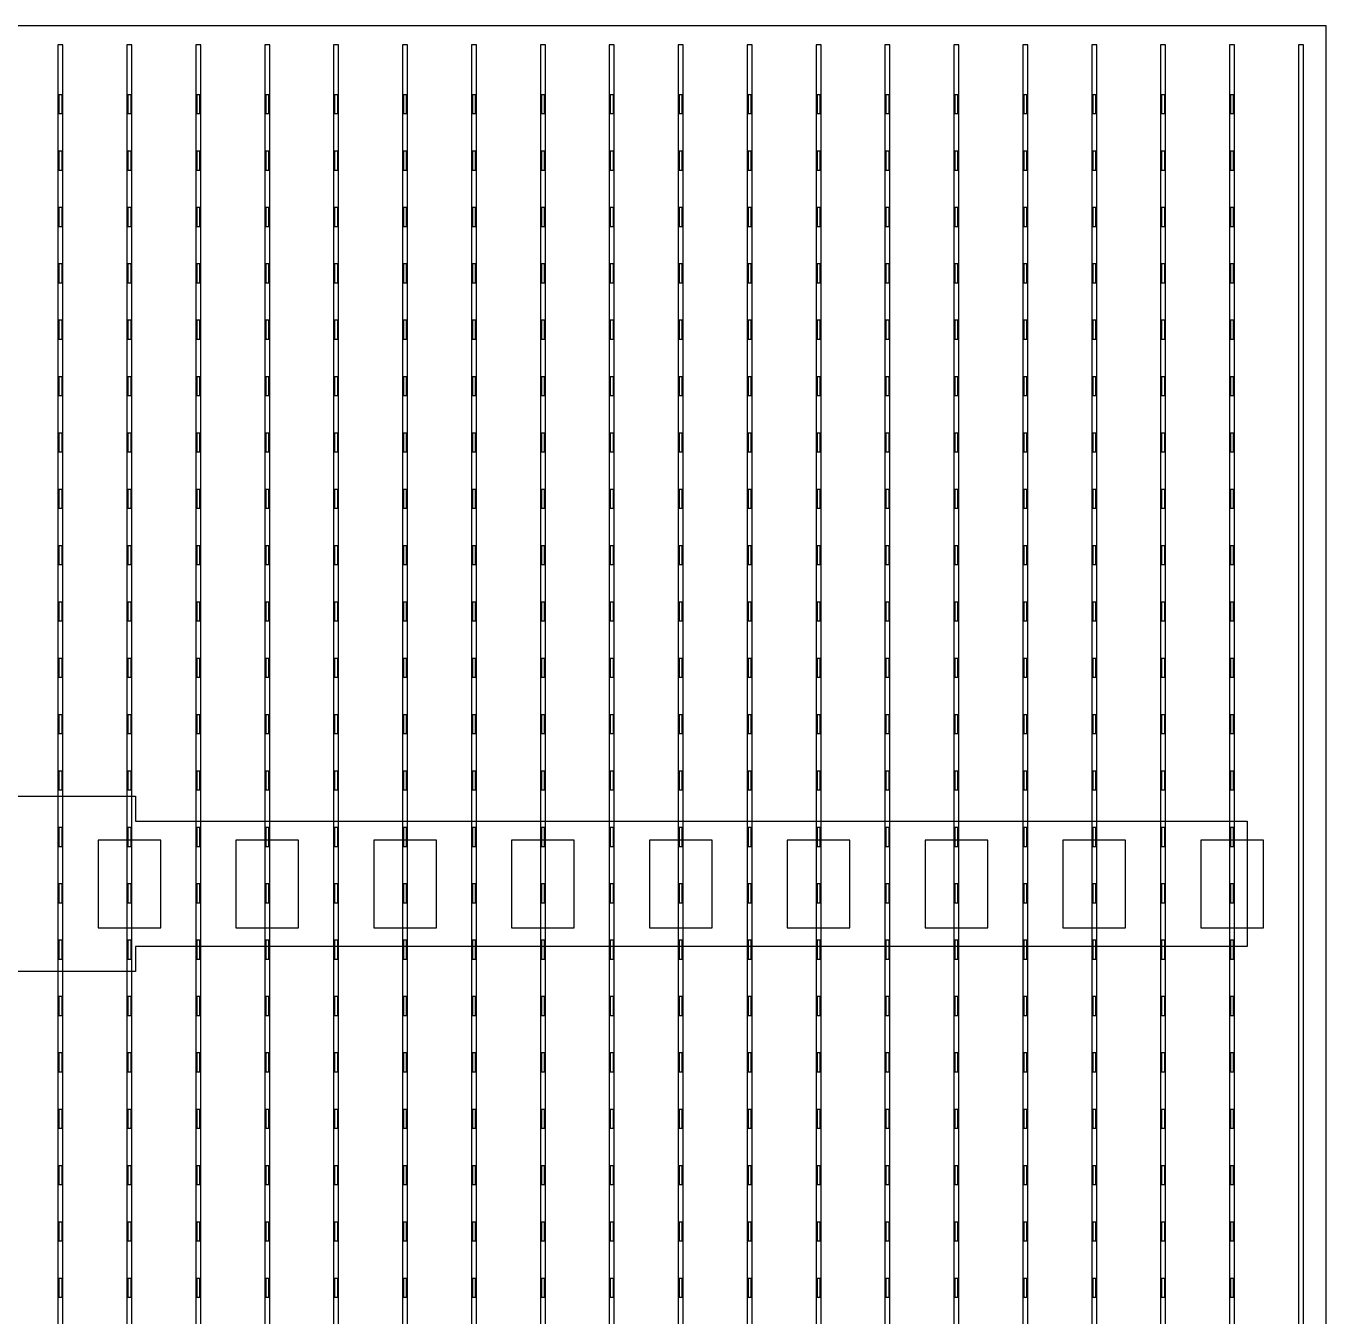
# Model space of a CAD drawing. Header units: millimetres. Extents: x -18 to 142, y -7 to 153.
# Drawn here: x 30.55 to 40.92, y 114.25 to 124.55 of the extents above; entities that cross this region are included whole.
import ezdxf

# ---------------------------------------------------------------- set-up
doc = ezdxf.new("R2010")
doc.units = ezdxf.units.MM
for name, color, linetype in [('BUSBARS', 3, 'Continuous'), ('CONTACT_PADS', 2, 'Continuous'), ('FINGERS', 1, 'Continuous'), ('INSULATION', 2, 'Continuous')]:
    doc.layers.add(name, color=color, linetype=linetype)

msp = doc.modelspace()

# ---------------------------------------------------------------- linework, layer by layer
at = {"layer": 'BUSBARS'}
msp.add_lwpolyline([(40.29, 118.2), (40.29, 117.2), (31.42, 117.2), (31.42, 117), (30.22, 117), (30.22, 117.2), (21.35, 117.2), (21.35, 118.2), (30.22, 118.2), (30.22, 118.4), (31.42, 118.4), (31.42, 118.2), (40.29, 118.2)], close=True, dxfattribs=at)
at = {"layer": 'CONTACT_PADS'}
for points in [[(30.833, 123.85), (30.833, 124), (30.808, 124), (30.808, 123.85), (30.833, 123.85)], [(31.383, 123.85), (31.383, 124), (31.358, 124), (31.358, 123.85), (31.383, 123.85)], [(31.933, 123.85), (31.933, 124), (31.908, 124), (31.908, 123.85), (31.933, 123.85)], [(32.483, 123.85), (32.483, 124), (32.458, 124), (32.458, 123.85), (32.483, 123.85)], [(33.033, 123.85), (33.033, 124), (33.008, 124), (33.008, 123.85), (33.033, 123.85)], [(33.583, 123.85), (33.583, 124), (33.558, 124), (33.558, 123.85), (33.583, 123.85)], [(34.133, 123.85), (34.133, 124), (34.108, 124), (34.108, 123.85), (34.133, 123.85)], [(34.683, 123.85), (34.683, 124), (34.658, 124), (34.658, 123.85), (34.683, 123.85)], [(35.233, 123.85), (35.233, 124), (35.208, 124), (35.208, 123.85), (35.233, 123.85)], [(35.783, 123.85), (35.783, 124), (35.758, 124), (35.758, 123.85), (35.783, 123.85)], [(36.333, 123.85), (36.333, 124), (36.308, 124), (36.308, 123.85), (36.333, 123.85)], [(36.883, 123.85), (36.883, 124), (36.858, 124), (36.858, 123.85), (36.883, 123.85)], [(37.433, 123.85), (37.433, 124), (37.408, 124), (37.408, 123.85), (37.433, 123.85)], [(37.983, 123.85), (37.983, 124), (37.958, 124), (37.958, 123.85), (37.983, 123.85)], [(38.533, 123.85), (38.533, 124), (38.508, 124), (38.508, 123.85), (38.533, 123.85)], [(39.083, 123.85), (39.083, 124), (39.058, 124), (39.058, 123.85), (39.083, 123.85)], [(39.633, 123.85), (39.633, 124), (39.608, 124), (39.608, 123.85), (39.633, 123.85)], [(40.183, 123.85), (40.183, 124), (40.158, 124), (40.158, 123.85), (40.183, 123.85)], [(30.833, 123.4), (30.833, 123.55), (30.808, 123.55), (30.808, 123.4), (30.833, 123.4)], [(31.383, 123.4), (31.383, 123.55), (31.358, 123.55), (31.358, 123.4), (31.383, 123.4)], [(31.933, 123.4), (31.933, 123.55), (31.908, 123.55), (31.908, 123.4), (31.933, 123.4)], [(32.483, 123.4), (32.483, 123.55), (32.458, 123.55), (32.458, 123.4), (32.483, 123.4)], [(33.033, 123.4), (33.033, 123.55), (33.008, 123.55), (33.008, 123.4), (33.033, 123.4)], [(33.583, 123.4), (33.583, 123.55), (33.558, 123.55), (33.558, 123.4), (33.583, 123.4)], [(34.133, 123.4), (34.133, 123.55), (34.108, 123.55), (34.108, 123.4), (34.133, 123.4)], [(34.683, 123.4), (34.683, 123.55), (34.658, 123.55), (34.658, 123.4), (34.683, 123.4)], [(35.233, 123.4), (35.233, 123.55), (35.208, 123.55), (35.208, 123.4), (35.233, 123.4)], [(35.783, 123.4), (35.783, 123.55), (35.758, 123.55), (35.758, 123.4), (35.783, 123.4)], [(36.333, 123.4), (36.333, 123.55), (36.308, 123.55), (36.308, 123.4), (36.333, 123.4)], [(36.883, 123.4), (36.883, 123.55), (36.858, 123.55), (36.858, 123.4), (36.883, 123.4)], [(37.433, 123.4), (37.433, 123.55), (37.408, 123.55), (37.408, 123.4), (37.433, 123.4)], [(37.983, 123.4), (37.983, 123.55), (37.958, 123.55), (37.958, 123.4), (37.983, 123.4)], [(38.533, 123.4), (38.533, 123.55), (38.508, 123.55), (38.508, 123.4), (38.533, 123.4)], [(39.083, 123.4), (39.083, 123.55), (39.058, 123.55), (39.058, 123.4), (39.083, 123.4)], [(39.633, 123.4), (39.633, 123.55), (39.608, 123.55), (39.608, 123.4), (39.633, 123.4)], [(40.183, 123.4), (40.183, 123.55), (40.158, 123.55), (40.158, 123.4), (40.183, 123.4)], [(30.833, 122.95), (30.833, 123.1), (30.808, 123.1), (30.808, 122.95), (30.833, 122.95)], [(31.383, 122.95), (31.383, 123.1), (31.358, 123.1), (31.358, 122.95), (31.383, 122.95)], [(31.933, 122.95), (31.933, 123.1), (31.908, 123.1), (31.908, 122.95), (31.933, 122.95)], [(32.483, 122.95), (32.483, 123.1), (32.458, 123.1), (32.458, 122.95), (32.483, 122.95)], [(33.033, 122.95), (33.033, 123.1), (33.008, 123.1), (33.008, 122.95), (33.033, 122.95)], [(33.583, 122.95), (33.583, 123.1), (33.558, 123.1), (33.558, 122.95), (33.583, 122.95)], [(34.133, 122.95), (34.133, 123.1), (34.108, 123.1), (34.108, 122.95), (34.133, 122.95)], [(34.683, 122.95), (34.683, 123.1), (34.658, 123.1), (34.658, 122.95), (34.683, 122.95)], [(35.233, 122.95), (35.233, 123.1), (35.208, 123.1), (35.208, 122.95), (35.233, 122.95)], [(35.783, 122.95), (35.783, 123.1), (35.758, 123.1), (35.758, 122.95), (35.783, 122.95)], [(36.333, 122.95), (36.333, 123.1), (36.308, 123.1), (36.308, 122.95), (36.333, 122.95)], [(36.883, 122.95), (36.883, 123.1), (36.858, 123.1), (36.858, 122.95), (36.883, 122.95)], [(37.433, 122.95), (37.433, 123.1), (37.408, 123.1), (37.408, 122.95), (37.433, 122.95)], [(37.983, 122.95), (37.983, 123.1), (37.958, 123.1), (37.958, 122.95), (37.983, 122.95)], [(38.533, 122.95), (38.533, 123.1), (38.508, 123.1), (38.508, 122.95), (38.533, 122.95)], [(39.083, 122.95), (39.083, 123.1), (39.058, 123.1), (39.058, 122.95), (39.083, 122.95)], [(39.633, 122.95), (39.633, 123.1), (39.608, 123.1), (39.608, 122.95), (39.633, 122.95)], [(40.183, 122.95), (40.183, 123.1), (40.158, 123.1), (40.158, 122.95), (40.183, 122.95)], [(30.833, 122.5), (30.833, 122.65), (30.808, 122.65), (30.808, 122.5), (30.833, 122.5)], [(31.383, 122.5), (31.383, 122.65), (31.358, 122.65), (31.358, 122.5), (31.383, 122.5)], [(31.933, 122.5), (31.933, 122.65), (31.908, 122.65), (31.908, 122.5), (31.933, 122.5)], [(32.483, 122.5), (32.483, 122.65), (32.458, 122.65), (32.458, 122.5), (32.483, 122.5)], [(33.033, 122.5), (33.033, 122.65), (33.008, 122.65), (33.008, 122.5), (33.033, 122.5)], [(33.583, 122.5), (33.583, 122.65), (33.558, 122.65), (33.558, 122.5), (33.583, 122.5)], [(34.133, 122.5), (34.133, 122.65), (34.108, 122.65), (34.108, 122.5), (34.133, 122.5)], [(34.683, 122.5), (34.683, 122.65), (34.658, 122.65), (34.658, 122.5), (34.683, 122.5)], [(35.233, 122.5), (35.233, 122.65), (35.208, 122.65), (35.208, 122.5), (35.233, 122.5)], [(35.783, 122.5), (35.783, 122.65), (35.758, 122.65), (35.758, 122.5), (35.783, 122.5)], [(36.333, 122.5), (36.333, 122.65), (36.308, 122.65), (36.308, 122.5), (36.333, 122.5)], [(36.883, 122.5), (36.883, 122.65), (36.858, 122.65), (36.858, 122.5), (36.883, 122.5)], [(37.433, 122.5), (37.433, 122.65), (37.408, 122.65), (37.408, 122.5), (37.433, 122.5)], [(37.983, 122.5), (37.983, 122.65), (37.958, 122.65), (37.958, 122.5), (37.983, 122.5)], [(38.533, 122.5), (38.533, 122.65), (38.508, 122.65), (38.508, 122.5), (38.533, 122.5)], [(39.083, 122.5), (39.083, 122.65), (39.058, 122.65), (39.058, 122.5), (39.083, 122.5)], [(39.633, 122.5), (39.633, 122.65), (39.608, 122.65), (39.608, 122.5), (39.633, 122.5)], [(40.183, 122.5), (40.183, 122.65), (40.158, 122.65), (40.158, 122.5), (40.183, 122.5)], [(30.833, 122.05), (30.833, 122.2), (30.808, 122.2), (30.808, 122.05), (30.833, 122.05)], [(31.383, 122.05), (31.383, 122.2), (31.358, 122.2), (31.358, 122.05), (31.383, 122.05)], [(31.933, 122.05), (31.933, 122.2), (31.908, 122.2), (31.908, 122.05), (31.933, 122.05)], [(32.483, 122.05), (32.483, 122.2), (32.458, 122.2), (32.458, 122.05), (32.483, 122.05)], [(33.033, 122.05), (33.033, 122.2), (33.008, 122.2), (33.008, 122.05), (33.033, 122.05)], [(33.583, 122.05), (33.583, 122.2), (33.558, 122.2), (33.558, 122.05), (33.583, 122.05)], [(34.133, 122.05), (34.133, 122.2), (34.108, 122.2), (34.108, 122.05), (34.133, 122.05)], [(34.683, 122.05), (34.683, 122.2), (34.658, 122.2), (34.658, 122.05), (34.683, 122.05)], [(35.233, 122.05), (35.233, 122.2), (35.208, 122.2), (35.208, 122.05), (35.233, 122.05)], [(35.783, 122.05), (35.783, 122.2), (35.758, 122.2), (35.758, 122.05), (35.783, 122.05)], [(36.333, 122.05), (36.333, 122.2), (36.308, 122.2), (36.308, 122.05), (36.333, 122.05)], [(36.883, 122.05), (36.883, 122.2), (36.858, 122.2), (36.858, 122.05), (36.883, 122.05)], [(37.433, 122.05), (37.433, 122.2), (37.408, 122.2), (37.408, 122.05), (37.433, 122.05)], [(37.983, 122.05), (37.983, 122.2), (37.958, 122.2), (37.958, 122.05), (37.983, 122.05)], [(38.533, 122.05), (38.533, 122.2), (38.508, 122.2), (38.508, 122.05), (38.533, 122.05)], [(39.083, 122.05), (39.083, 122.2), (39.058, 122.2), (39.058, 122.05), (39.083, 122.05)], [(39.633, 122.05), (39.633, 122.2), (39.608, 122.2), (39.608, 122.05), (39.633, 122.05)], [(40.183, 122.05), (40.183, 122.2), (40.158, 122.2), (40.158, 122.05), (40.183, 122.05)], [(30.833, 121.6), (30.833, 121.75), (30.808, 121.75), (30.808, 121.6), (30.833, 121.6)], [(31.383, 121.6), (31.383, 121.75), (31.358, 121.75), (31.358, 121.6), (31.383, 121.6)], [(31.933, 121.6), (31.933, 121.75), (31.908, 121.75), (31.908, 121.6), (31.933, 121.6)], [(32.483, 121.6), (32.483, 121.75), (32.458, 121.75), (32.458, 121.6), (32.483, 121.6)], [(33.033, 121.6), (33.033, 121.75), (33.008, 121.75), (33.008, 121.6), (33.033, 121.6)], [(33.583, 121.6), (33.583, 121.75), (33.558, 121.75), (33.558, 121.6), (33.583, 121.6)], [(34.133, 121.6), (34.133, 121.75), (34.108, 121.75), (34.108, 121.6), (34.133, 121.6)], [(34.683, 121.6), (34.683, 121.75), (34.658, 121.75), (34.658, 121.6), (34.683, 121.6)], [(35.233, 121.6), (35.233, 121.75), (35.208, 121.75), (35.208, 121.6), (35.233, 121.6)], [(35.783, 121.6), (35.783, 121.75), (35.758, 121.75), (35.758, 121.6), (35.783, 121.6)], [(36.333, 121.6), (36.333, 121.75), (36.308, 121.75), (36.308, 121.6), (36.333, 121.6)], [(36.883, 121.6), (36.883, 121.75), (36.858, 121.75), (36.858, 121.6), (36.883, 121.6)], [(37.433, 121.6), (37.433, 121.75), (37.408, 121.75), (37.408, 121.6), (37.433, 121.6)], [(37.983, 121.6), (37.983, 121.75), (37.958, 121.75), (37.958, 121.6), (37.983, 121.6)], [(38.533, 121.6), (38.533, 121.75), (38.508, 121.75), (38.508, 121.6), (38.533, 121.6)], [(39.083, 121.6), (39.083, 121.75), (39.058, 121.75), (39.058, 121.6), (39.083, 121.6)], [(39.633, 121.6), (39.633, 121.75), (39.608, 121.75), (39.608, 121.6), (39.633, 121.6)], [(40.183, 121.6), (40.183, 121.75), (40.158, 121.75), (40.158, 121.6), (40.183, 121.6)], [(30.833, 121.15), (30.833, 121.3), (30.808, 121.3), (30.808, 121.15), (30.833, 121.15)], [(31.383, 121.15), (31.383, 121.3), (31.358, 121.3), (31.358, 121.15), (31.383, 121.15)], [(31.933, 121.15), (31.933, 121.3), (31.908, 121.3), (31.908, 121.15), (31.933, 121.15)], [(32.483, 121.15), (32.483, 121.3), (32.458, 121.3), (32.458, 121.15), (32.483, 121.15)], [(33.033, 121.15), (33.033, 121.3), (33.008, 121.3), (33.008, 121.15), (33.033, 121.15)], [(33.583, 121.15), (33.583, 121.3), (33.558, 121.3), (33.558, 121.15), (33.583, 121.15)], [(34.133, 121.15), (34.133, 121.3), (34.108, 121.3), (34.108, 121.15), (34.133, 121.15)], [(34.683, 121.15), (34.683, 121.3), (34.658, 121.3), (34.658, 121.15), (34.683, 121.15)], [(35.233, 121.15), (35.233, 121.3), (35.208, 121.3), (35.208, 121.15), (35.233, 121.15)], [(35.783, 121.15), (35.783, 121.3), (35.758, 121.3), (35.758, 121.15), (35.783, 121.15)], [(36.333, 121.15), (36.333, 121.3), (36.308, 121.3), (36.308, 121.15), (36.333, 121.15)], [(36.883, 121.15), (36.883, 121.3), (36.858, 121.3), (36.858, 121.15), (36.883, 121.15)], [(37.433, 121.15), (37.433, 121.3), (37.408, 121.3), (37.408, 121.15), (37.433, 121.15)], [(37.983, 121.15), (37.983, 121.3), (37.958, 121.3), (37.958, 121.15), (37.983, 121.15)], [(38.533, 121.15), (38.533, 121.3), (38.508, 121.3), (38.508, 121.15), (38.533, 121.15)], [(39.083, 121.15), (39.083, 121.3), (39.058, 121.3), (39.058, 121.15), (39.083, 121.15)], [(39.633, 121.15), (39.633, 121.3), (39.608, 121.3), (39.608, 121.15), (39.633, 121.15)], [(40.183, 121.15), (40.183, 121.3), (40.158, 121.3), (40.158, 121.15), (40.183, 121.15)], [(30.833, 120.7), (30.833, 120.85), (30.808, 120.85), (30.808, 120.7), (30.833, 120.7)], [(31.383, 120.7), (31.383, 120.85), (31.358, 120.85), (31.358, 120.7), (31.383, 120.7)], [(31.933, 120.7), (31.933, 120.85), (31.908, 120.85), (31.908, 120.7), (31.933, 120.7)], [(32.483, 120.7), (32.483, 120.85), (32.458, 120.85), (32.458, 120.7), (32.483, 120.7)], [(33.033, 120.7), (33.033, 120.85), (33.008, 120.85), (33.008, 120.7), (33.033, 120.7)], [(33.583, 120.7), (33.583, 120.85), (33.558, 120.85), (33.558, 120.7), (33.583, 120.7)], [(34.133, 120.7), (34.133, 120.85), (34.108, 120.85), (34.108, 120.7), (34.133, 120.7)], [(34.683, 120.7), (34.683, 120.85), (34.658, 120.85), (34.658, 120.7), (34.683, 120.7)], [(35.233, 120.7), (35.233, 120.85), (35.208, 120.85), (35.208, 120.7), (35.233, 120.7)], [(35.783, 120.7), (35.783, 120.85), (35.758, 120.85), (35.758, 120.7), (35.783, 120.7)], [(36.333, 120.7), (36.333, 120.85), (36.308, 120.85), (36.308, 120.7), (36.333, 120.7)], [(36.883, 120.7), (36.883, 120.85), (36.858, 120.85), (36.858, 120.7), (36.883, 120.7)], [(37.433, 120.7), (37.433, 120.85), (37.408, 120.85), (37.408, 120.7), (37.433, 120.7)], [(37.983, 120.7), (37.983, 120.85), (37.958, 120.85), (37.958, 120.7), (37.983, 120.7)], [(38.533, 120.7), (38.533, 120.85), (38.508, 120.85), (38.508, 120.7), (38.533, 120.7)], [(39.083, 120.7), (39.083, 120.85), (39.058, 120.85), (39.058, 120.7), (39.083, 120.7)], [(39.633, 120.7), (39.633, 120.85), (39.608, 120.85), (39.608, 120.7), (39.633, 120.7)], [(40.183, 120.7), (40.183, 120.85), (40.158, 120.85), (40.158, 120.7), (40.183, 120.7)], [(30.833, 120.25), (30.833, 120.4), (30.808, 120.4), (30.808, 120.25), (30.833, 120.25)], [(31.383, 120.25), (31.383, 120.4), (31.358, 120.4), (31.358, 120.25), (31.383, 120.25)], [(31.933, 120.25), (31.933, 120.4), (31.908, 120.4), (31.908, 120.25), (31.933, 120.25)], [(32.483, 120.25), (32.483, 120.4), (32.458, 120.4), (32.458, 120.25), (32.483, 120.25)], [(33.033, 120.25), (33.033, 120.4), (33.008, 120.4), (33.008, 120.25), (33.033, 120.25)], [(33.583, 120.25), (33.583, 120.4), (33.558, 120.4), (33.558, 120.25), (33.583, 120.25)], [(34.133, 120.25), (34.133, 120.4), (34.108, 120.4), (34.108, 120.25), (34.133, 120.25)], [(34.683, 120.25), (34.683, 120.4), (34.658, 120.4), (34.658, 120.25), (34.683, 120.25)], [(35.233, 120.25), (35.233, 120.4), (35.208, 120.4), (35.208, 120.25), (35.233, 120.25)], [(35.783, 120.25), (35.783, 120.4), (35.758, 120.4), (35.758, 120.25), (35.783, 120.25)], [(36.333, 120.25), (36.333, 120.4), (36.308, 120.4), (36.308, 120.25), (36.333, 120.25)], [(36.883, 120.25), (36.883, 120.4), (36.858, 120.4), (36.858, 120.25), (36.883, 120.25)], [(37.433, 120.25), (37.433, 120.4), (37.408, 120.4), (37.408, 120.25), (37.433, 120.25)], [(37.983, 120.25), (37.983, 120.4), (37.958, 120.4), (37.958, 120.25), (37.983, 120.25)], [(38.533, 120.25), (38.533, 120.4), (38.508, 120.4), (38.508, 120.25), (38.533, 120.25)], [(39.083, 120.25), (39.083, 120.4), (39.058, 120.4), (39.058, 120.25), (39.083, 120.25)], [(39.633, 120.25), (39.633, 120.4), (39.608, 120.4), (39.608, 120.25), (39.633, 120.25)], [(40.183, 120.25), (40.183, 120.4), (40.158, 120.4), (40.158, 120.25), (40.183, 120.25)], [(30.833, 119.8), (30.833, 119.95), (30.808, 119.95), (30.808, 119.8), (30.833, 119.8)], [(31.383, 119.8), (31.383, 119.95), (31.358, 119.95), (31.358, 119.8), (31.383, 119.8)], [(31.933, 119.8), (31.933, 119.95), (31.908, 119.95), (31.908, 119.8), (31.933, 119.8)], [(32.483, 119.8), (32.483, 119.95), (32.458, 119.95), (32.458, 119.8), (32.483, 119.8)], [(33.033, 119.8), (33.033, 119.95), (33.008, 119.95), (33.008, 119.8), (33.033, 119.8)], [(33.583, 119.8), (33.583, 119.95), (33.558, 119.95), (33.558, 119.8), (33.583, 119.8)], [(34.133, 119.8), (34.133, 119.95), (34.108, 119.95), (34.108, 119.8), (34.133, 119.8)], [(34.683, 119.8), (34.683, 119.95), (34.658, 119.95), (34.658, 119.8), (34.683, 119.8)], [(35.233, 119.8), (35.233, 119.95), (35.208, 119.95), (35.208, 119.8), (35.233, 119.8)], [(35.783, 119.8), (35.783, 119.95), (35.758, 119.95), (35.758, 119.8), (35.783, 119.8)], [(36.333, 119.8), (36.333, 119.95), (36.308, 119.95), (36.308, 119.8), (36.333, 119.8)], [(36.883, 119.8), (36.883, 119.95), (36.858, 119.95), (36.858, 119.8), (36.883, 119.8)], [(37.433, 119.8), (37.433, 119.95), (37.408, 119.95), (37.408, 119.8), (37.433, 119.8)], [(37.983, 119.8), (37.983, 119.95), (37.958, 119.95), (37.958, 119.8), (37.983, 119.8)], [(38.533, 119.8), (38.533, 119.95), (38.508, 119.95), (38.508, 119.8), (38.533, 119.8)], [(39.083, 119.8), (39.083, 119.95), (39.058, 119.95), (39.058, 119.8), (39.083, 119.8)], [(39.633, 119.8), (39.633, 119.95), (39.608, 119.95), (39.608, 119.8), (39.633, 119.8)], [(40.183, 119.8), (40.183, 119.95), (40.158, 119.95), (40.158, 119.8), (40.183, 119.8)], [(30.833, 119.35), (30.833, 119.5), (30.808, 119.5), (30.808, 119.35), (30.833, 119.35)], [(31.383, 119.35), (31.383, 119.5), (31.358, 119.5), (31.358, 119.35), (31.383, 119.35)], [(31.933, 119.35), (31.933, 119.5), (31.908, 119.5), (31.908, 119.35), (31.933, 119.35)], [(32.483, 119.35), (32.483, 119.5), (32.458, 119.5), (32.458, 119.35), (32.483, 119.35)], [(33.033, 119.35), (33.033, 119.5), (33.008, 119.5), (33.008, 119.35), (33.033, 119.35)], [(33.583, 119.35), (33.583, 119.5), (33.558, 119.5), (33.558, 119.35), (33.583, 119.35)], [(34.133, 119.35), (34.133, 119.5), (34.108, 119.5), (34.108, 119.35), (34.133, 119.35)], [(34.683, 119.35), (34.683, 119.5), (34.658, 119.5), (34.658, 119.35), (34.683, 119.35)], [(35.233, 119.35), (35.233, 119.5), (35.208, 119.5), (35.208, 119.35), (35.233, 119.35)], [(35.783, 119.35), (35.783, 119.5), (35.758, 119.5), (35.758, 119.35), (35.783, 119.35)], [(36.333, 119.35), (36.333, 119.5), (36.308, 119.5), (36.308, 119.35), (36.333, 119.35)], [(36.883, 119.35), (36.883, 119.5), (36.858, 119.5), (36.858, 119.35), (36.883, 119.35)], [(37.433, 119.35), (37.433, 119.5), (37.408, 119.5), (37.408, 119.35), (37.433, 119.35)], [(37.983, 119.35), (37.983, 119.5), (37.958, 119.5), (37.958, 119.35), (37.983, 119.35)], [(38.533, 119.35), (38.533, 119.5), (38.508, 119.5), (38.508, 119.35), (38.533, 119.35)], [(39.083, 119.35), (39.083, 119.5), (39.058, 119.5), (39.058, 119.35), (39.083, 119.35)], [(39.633, 119.35), (39.633, 119.5), (39.608, 119.5), (39.608, 119.35), (39.633, 119.35)], [(40.183, 119.35), (40.183, 119.5), (40.158, 119.5), (40.158, 119.35), (40.183, 119.35)], [(30.833, 118.9), (30.833, 119.05), (30.808, 119.05), (30.808, 118.9), (30.833, 118.9)], [(31.383, 118.9), (31.383, 119.05), (31.358, 119.05), (31.358, 118.9), (31.383, 118.9)], [(31.933, 118.9), (31.933, 119.05), (31.908, 119.05), (31.908, 118.9), (31.933, 118.9)], [(32.483, 118.9), (32.483, 119.05), (32.458, 119.05), (32.458, 118.9), (32.483, 118.9)], [(33.033, 118.9), (33.033, 119.05), (33.008, 119.05), (33.008, 118.9), (33.033, 118.9)], [(33.583, 118.9), (33.583, 119.05), (33.558, 119.05), (33.558, 118.9), (33.583, 118.9)], [(34.133, 118.9), (34.133, 119.05), (34.108, 119.05), (34.108, 118.9), (34.133, 118.9)], [(34.683, 118.9), (34.683, 119.05), (34.658, 119.05), (34.658, 118.9), (34.683, 118.9)], [(35.233, 118.9), (35.233, 119.05), (35.208, 119.05), (35.208, 118.9), (35.233, 118.9)], [(35.783, 118.9), (35.783, 119.05), (35.758, 119.05), (35.758, 118.9), (35.783, 118.9)], [(36.333, 118.9), (36.333, 119.05), (36.308, 119.05), (36.308, 118.9), (36.333, 118.9)], [(36.883, 118.9), (36.883, 119.05), (36.858, 119.05), (36.858, 118.9), (36.883, 118.9)], [(37.433, 118.9), (37.433, 119.05), (37.408, 119.05), (37.408, 118.9), (37.433, 118.9)], [(37.983, 118.9), (37.983, 119.05), (37.958, 119.05), (37.958, 118.9), (37.983, 118.9)], [(38.533, 118.9), (38.533, 119.05), (38.508, 119.05), (38.508, 118.9), (38.533, 118.9)], [(39.083, 118.9), (39.083, 119.05), (39.058, 119.05), (39.058, 118.9), (39.083, 118.9)], [(39.633, 118.9), (39.633, 119.05), (39.608, 119.05), (39.608, 118.9), (39.633, 118.9)], [(40.183, 118.9), (40.183, 119.05), (40.158, 119.05), (40.158, 118.9), (40.183, 118.9)], [(30.833, 118.45), (30.833, 118.6), (30.808, 118.6), (30.808, 118.45), (30.833, 118.45)], [(31.383, 118.45), (31.383, 118.6), (31.358, 118.6), (31.358, 118.45), (31.383, 118.45)], [(31.933, 118.45), (31.933, 118.6), (31.908, 118.6), (31.908, 118.45), (31.933, 118.45)], [(32.483, 118.45), (32.483, 118.6), (32.458, 118.6), (32.458, 118.45), (32.483, 118.45)], [(33.033, 118.45), (33.033, 118.6), (33.008, 118.6), (33.008, 118.45), (33.033, 118.45)], [(33.583, 118.45), (33.583, 118.6), (33.558, 118.6), (33.558, 118.45), (33.583, 118.45)], [(34.133, 118.45), (34.133, 118.6), (34.108, 118.6), (34.108, 118.45), (34.133, 118.45)], [(34.683, 118.45), (34.683, 118.6), (34.658, 118.6), (34.658, 118.45), (34.683, 118.45)], [(35.233, 118.45), (35.233, 118.6), (35.208, 118.6), (35.208, 118.45), (35.233, 118.45)], [(35.783, 118.45), (35.783, 118.6), (35.758, 118.6), (35.758, 118.45), (35.783, 118.45)], [(36.333, 118.45), (36.333, 118.6), (36.308, 118.6), (36.308, 118.45), (36.333, 118.45)], [(36.883, 118.45), (36.883, 118.6), (36.858, 118.6), (36.858, 118.45), (36.883, 118.45)], [(37.433, 118.45), (37.433, 118.6), (37.408, 118.6), (37.408, 118.45), (37.433, 118.45)], [(37.983, 118.45), (37.983, 118.6), (37.958, 118.6), (37.958, 118.45), (37.983, 118.45)], [(38.533, 118.45), (38.533, 118.6), (38.508, 118.6), (38.508, 118.45), (38.533, 118.45)], [(39.083, 118.45), (39.083, 118.6), (39.058, 118.6), (39.058, 118.45), (39.083, 118.45)], [(39.633, 118.45), (39.633, 118.6), (39.608, 118.6), (39.608, 118.45), (39.633, 118.45)], [(40.183, 118.45), (40.183, 118.6), (40.158, 118.6), (40.158, 118.45), (40.183, 118.45)], [(30.833, 118), (30.833, 118.15), (30.808, 118.15), (30.808, 118), (30.833, 118)], [(31.383, 118), (31.383, 118.15), (31.358, 118.15), (31.358, 118), (31.383, 118)], [(31.933, 118), (31.933, 118.15), (31.908, 118.15), (31.908, 118), (31.933, 118)], [(32.483, 118), (32.483, 118.15), (32.458, 118.15), (32.458, 118), (32.483, 118)], [(33.033, 118), (33.033, 118.15), (33.008, 118.15), (33.008, 118), (33.033, 118)], [(33.583, 118), (33.583, 118.15), (33.558, 118.15), (33.558, 118), (33.583, 118)], [(34.133, 118), (34.133, 118.15), (34.108, 118.15), (34.108, 118), (34.133, 118)], [(34.683, 118), (34.683, 118.15), (34.658, 118.15), (34.658, 118), (34.683, 118)], [(35.233, 118), (35.233, 118.15), (35.208, 118.15), (35.208, 118), (35.233, 118)], [(35.783, 118), (35.783, 118.15), (35.758, 118.15), (35.758, 118), (35.783, 118)], [(36.333, 118), (36.333, 118.15), (36.308, 118.15), (36.308, 118), (36.333, 118)], [(36.883, 118), (36.883, 118.15), (36.858, 118.15), (36.858, 118), (36.883, 118)], [(37.433, 118), (37.433, 118.15), (37.408, 118.15), (37.408, 118), (37.433, 118)], [(37.983, 118), (37.983, 118.15), (37.958, 118.15), (37.958, 118), (37.983, 118)], [(38.533, 118), (38.533, 118.15), (38.508, 118.15), (38.508, 118), (38.533, 118)], [(39.083, 118), (39.083, 118.15), (39.058, 118.15), (39.058, 118), (39.083, 118)], [(39.633, 118), (39.633, 118.15), (39.608, 118.15), (39.608, 118), (39.633, 118)], [(40.183, 118), (40.183, 118.15), (40.158, 118.15), (40.158, 118), (40.183, 118)], [(30.833, 117.55), (30.833, 117.7), (30.808, 117.7), (30.808, 117.55), (30.833, 117.55)], [(31.383, 117.55), (31.383, 117.7), (31.358, 117.7), (31.358, 117.55), (31.383, 117.55)], [(31.933, 117.55), (31.933, 117.7), (31.908, 117.7), (31.908, 117.55), (31.933, 117.55)], [(32.483, 117.55), (32.483, 117.7), (32.458, 117.7), (32.458, 117.55), (32.483, 117.55)], [(33.033, 117.55), (33.033, 117.7), (33.008, 117.7), (33.008, 117.55), (33.033, 117.55)], [(33.583, 117.55), (33.583, 117.7), (33.558, 117.7), (33.558, 117.55), (33.583, 117.55)], [(34.133, 117.55), (34.133, 117.7), (34.108, 117.7), (34.108, 117.55), (34.133, 117.55)], [(34.683, 117.55), (34.683, 117.7), (34.658, 117.7), (34.658, 117.55), (34.683, 117.55)], [(35.233, 117.55), (35.233, 117.7), (35.208, 117.7), (35.208, 117.55), (35.233, 117.55)], [(35.783, 117.55), (35.783, 117.7), (35.758, 117.7), (35.758, 117.55), (35.783, 117.55)], [(36.333, 117.55), (36.333, 117.7), (36.308, 117.7), (36.308, 117.55), (36.333, 117.55)], [(36.883, 117.55), (36.883, 117.7), (36.858, 117.7), (36.858, 117.55), (36.883, 117.55)], [(37.433, 117.55), (37.433, 117.7), (37.408, 117.7), (37.408, 117.55), (37.433, 117.55)], [(37.983, 117.55), (37.983, 117.7), (37.958, 117.7), (37.958, 117.55), (37.983, 117.55)], [(38.533, 117.55), (38.533, 117.7), (38.508, 117.7), (38.508, 117.55), (38.533, 117.55)], [(39.083, 117.55), (39.083, 117.7), (39.058, 117.7), (39.058, 117.55), (39.083, 117.55)], [(39.633, 117.55), (39.633, 117.7), (39.608, 117.7), (39.608, 117.55), (39.633, 117.55)], [(40.183, 117.55), (40.183, 117.7), (40.158, 117.7), (40.158, 117.55), (40.183, 117.55)], [(30.833, 117.1), (30.833, 117.25), (30.808, 117.25), (30.808, 117.1), (30.833, 117.1)], [(31.383, 117.1), (31.383, 117.25), (31.358, 117.25), (31.358, 117.1), (31.383, 117.1)], [(31.933, 117.1), (31.933, 117.25), (31.908, 117.25), (31.908, 117.1), (31.933, 117.1)], [(32.483, 117.1), (32.483, 117.25), (32.458, 117.25), (32.458, 117.1), (32.483, 117.1)], [(33.033, 117.1), (33.033, 117.25), (33.008, 117.25), (33.008, 117.1), (33.033, 117.1)], [(33.583, 117.1), (33.583, 117.25), (33.558, 117.25), (33.558, 117.1), (33.583, 117.1)], [(34.133, 117.1), (34.133, 117.25), (34.108, 117.25), (34.108, 117.1), (34.133, 117.1)], [(34.683, 117.1), (34.683, 117.25), (34.658, 117.25), (34.658, 117.1), (34.683, 117.1)], [(35.233, 117.1), (35.233, 117.25), (35.208, 117.25), (35.208, 117.1), (35.233, 117.1)], [(35.783, 117.1), (35.783, 117.25), (35.758, 117.25), (35.758, 117.1), (35.783, 117.1)], [(36.333, 117.1), (36.333, 117.25), (36.308, 117.25), (36.308, 117.1), (36.333, 117.1)], [(36.883, 117.1), (36.883, 117.25), (36.858, 117.25), (36.858, 117.1), (36.883, 117.1)], [(37.433, 117.1), (37.433, 117.25), (37.408, 117.25), (37.408, 117.1), (37.433, 117.1)], [(37.983, 117.1), (37.983, 117.25), (37.958, 117.25), (37.958, 117.1), (37.983, 117.1)], [(38.533, 117.1), (38.533, 117.25), (38.508, 117.25), (38.508, 117.1), (38.533, 117.1)], [(39.083, 117.1), (39.083, 117.25), (39.058, 117.25), (39.058, 117.1), (39.083, 117.1)], [(39.633, 117.1), (39.633, 117.25), (39.608, 117.25), (39.608, 117.1), (39.633, 117.1)], [(40.183, 117.1), (40.183, 117.25), (40.158, 117.25), (40.158, 117.1), (40.183, 117.1)], [(30.833, 116.65), (30.833, 116.8), (30.808, 116.8), (30.808, 116.65), (30.833, 116.65)], [(31.383, 116.65), (31.383, 116.8), (31.358, 116.8), (31.358, 116.65), (31.383, 116.65)], [(31.933, 116.65), (31.933, 116.8), (31.908, 116.8), (31.908, 116.65), (31.933, 116.65)], [(32.483, 116.65), (32.483, 116.8), (32.458, 116.8), (32.458, 116.65), (32.483, 116.65)], [(33.033, 116.65), (33.033, 116.8), (33.008, 116.8), (33.008, 116.65), (33.033, 116.65)], [(33.583, 116.65), (33.583, 116.8), (33.558, 116.8), (33.558, 116.65), (33.583, 116.65)], [(34.133, 116.65), (34.133, 116.8), (34.108, 116.8), (34.108, 116.65), (34.133, 116.65)], [(34.683, 116.65), (34.683, 116.8), (34.658, 116.8), (34.658, 116.65), (34.683, 116.65)], [(35.233, 116.65), (35.233, 116.8), (35.208, 116.8), (35.208, 116.65), (35.233, 116.65)], [(35.783, 116.65), (35.783, 116.8), (35.758, 116.8), (35.758, 116.65), (35.783, 116.65)], [(36.333, 116.65), (36.333, 116.8), (36.308, 116.8), (36.308, 116.65), (36.333, 116.65)], [(36.883, 116.65), (36.883, 116.8), (36.858, 116.8), (36.858, 116.65), (36.883, 116.65)], [(37.433, 116.65), (37.433, 116.8), (37.408, 116.8), (37.408, 116.65), (37.433, 116.65)], [(37.983, 116.65), (37.983, 116.8), (37.958, 116.8), (37.958, 116.65), (37.983, 116.65)], [(38.533, 116.65), (38.533, 116.8), (38.508, 116.8), (38.508, 116.65), (38.533, 116.65)], [(39.083, 116.65), (39.083, 116.8), (39.058, 116.8), (39.058, 116.65), (39.083, 116.65)], [(39.633, 116.65), (39.633, 116.8), (39.608, 116.8), (39.608, 116.65), (39.633, 116.65)], [(40.183, 116.65), (40.183, 116.8), (40.158, 116.8), (40.158, 116.65), (40.183, 116.65)], [(30.833, 116.2), (30.833, 116.35), (30.808, 116.35), (30.808, 116.2), (30.833, 116.2)], [(31.383, 116.2), (31.383, 116.35), (31.358, 116.35), (31.358, 116.2), (31.383, 116.2)], [(31.933, 116.2), (31.933, 116.35), (31.908, 116.35), (31.908, 116.2), (31.933, 116.2)], [(32.483, 116.2), (32.483, 116.35), (32.458, 116.35), (32.458, 116.2), (32.483, 116.2)], [(33.033, 116.2), (33.033, 116.35), (33.008, 116.35), (33.008, 116.2), (33.033, 116.2)], [(33.583, 116.2), (33.583, 116.35), (33.558, 116.35), (33.558, 116.2), (33.583, 116.2)], [(34.133, 116.2), (34.133, 116.35), (34.108, 116.35), (34.108, 116.2), (34.133, 116.2)], [(34.683, 116.2), (34.683, 116.35), (34.658, 116.35), (34.658, 116.2), (34.683, 116.2)], [(35.233, 116.2), (35.233, 116.35), (35.208, 116.35), (35.208, 116.2), (35.233, 116.2)], [(35.783, 116.2), (35.783, 116.35), (35.758, 116.35), (35.758, 116.2), (35.783, 116.2)], [(36.333, 116.2), (36.333, 116.35), (36.308, 116.35), (36.308, 116.2), (36.333, 116.2)], [(36.883, 116.2), (36.883, 116.35), (36.858, 116.35), (36.858, 116.2), (36.883, 116.2)], [(37.433, 116.2), (37.433, 116.35), (37.408, 116.35), (37.408, 116.2), (37.433, 116.2)], [(37.983, 116.2), (37.983, 116.35), (37.958, 116.35), (37.958, 116.2), (37.983, 116.2)], [(38.533, 116.2), (38.533, 116.35), (38.508, 116.35), (38.508, 116.2), (38.533, 116.2)], [(39.083, 116.2), (39.083, 116.35), (39.058, 116.35), (39.058, 116.2), (39.083, 116.2)], [(39.633, 116.2), (39.633, 116.35), (39.608, 116.35), (39.608, 116.2), (39.633, 116.2)], [(40.183, 116.2), (40.183, 116.35), (40.158, 116.35), (40.158, 116.2), (40.183, 116.2)], [(30.833, 115.75), (30.833, 115.9), (30.808, 115.9), (30.808, 115.75), (30.833, 115.75)], [(31.383, 115.75), (31.383, 115.9), (31.358, 115.9), (31.358, 115.75), (31.383, 115.75)], [(31.933, 115.75), (31.933, 115.9), (31.908, 115.9), (31.908, 115.75), (31.933, 115.75)], [(32.483, 115.75), (32.483, 115.9), (32.458, 115.9), (32.458, 115.75), (32.483, 115.75)], [(33.033, 115.75), (33.033, 115.9), (33.008, 115.9), (33.008, 115.75), (33.033, 115.75)], [(33.583, 115.75), (33.583, 115.9), (33.558, 115.9), (33.558, 115.75), (33.583, 115.75)], [(34.133, 115.75), (34.133, 115.9), (34.108, 115.9), (34.108, 115.75), (34.133, 115.75)], [(34.683, 115.75), (34.683, 115.9), (34.658, 115.9), (34.658, 115.75), (34.683, 115.75)], [(35.233, 115.75), (35.233, 115.9), (35.208, 115.9), (35.208, 115.75), (35.233, 115.75)], [(35.783, 115.75), (35.783, 115.9), (35.758, 115.9), (35.758, 115.75), (35.783, 115.75)], [(36.333, 115.75), (36.333, 115.9), (36.308, 115.9), (36.308, 115.75), (36.333, 115.75)], [(36.883, 115.75), (36.883, 115.9), (36.858, 115.9), (36.858, 115.75), (36.883, 115.75)], [(37.433, 115.75), (37.433, 115.9), (37.408, 115.9), (37.408, 115.75), (37.433, 115.75)], [(37.983, 115.75), (37.983, 115.9), (37.958, 115.9), (37.958, 115.75), (37.983, 115.75)], [(38.533, 115.75), (38.533, 115.9), (38.508, 115.9), (38.508, 115.75), (38.533, 115.75)], [(39.083, 115.75), (39.083, 115.9), (39.058, 115.9), (39.058, 115.75), (39.083, 115.75)], [(39.633, 115.75), (39.633, 115.9), (39.608, 115.9), (39.608, 115.75), (39.633, 115.75)], [(40.183, 115.75), (40.183, 115.9), (40.158, 115.9), (40.158, 115.75), (40.183, 115.75)], [(30.833, 115.3), (30.833, 115.45), (30.808, 115.45), (30.808, 115.3), (30.833, 115.3)], [(31.383, 115.3), (31.383, 115.45), (31.358, 115.45), (31.358, 115.3), (31.383, 115.3)], [(31.933, 115.3), (31.933, 115.45), (31.908, 115.45), (31.908, 115.3), (31.933, 115.3)], [(32.483, 115.3), (32.483, 115.45), (32.458, 115.45), (32.458, 115.3), (32.483, 115.3)], [(33.033, 115.3), (33.033, 115.45), (33.008, 115.45), (33.008, 115.3), (33.033, 115.3)], [(33.583, 115.3), (33.583, 115.45), (33.558, 115.45), (33.558, 115.3), (33.583, 115.3)], [(34.133, 115.3), (34.133, 115.45), (34.108, 115.45), (34.108, 115.3), (34.133, 115.3)], [(34.683, 115.3), (34.683, 115.45), (34.658, 115.45), (34.658, 115.3), (34.683, 115.3)], [(35.233, 115.3), (35.233, 115.45), (35.208, 115.45), (35.208, 115.3), (35.233, 115.3)], [(35.783, 115.3), (35.783, 115.45), (35.758, 115.45), (35.758, 115.3), (35.783, 115.3)], [(36.333, 115.3), (36.333, 115.45), (36.308, 115.45), (36.308, 115.3), (36.333, 115.3)], [(36.883, 115.3), (36.883, 115.45), (36.858, 115.45), (36.858, 115.3), (36.883, 115.3)], [(37.433, 115.3), (37.433, 115.45), (37.408, 115.45), (37.408, 115.3), (37.433, 115.3)], [(37.983, 115.3), (37.983, 115.45), (37.958, 115.45), (37.958, 115.3), (37.983, 115.3)], [(38.533, 115.3), (38.533, 115.45), (38.508, 115.45), (38.508, 115.3), (38.533, 115.3)], [(39.083, 115.3), (39.083, 115.45), (39.058, 115.45), (39.058, 115.3), (39.083, 115.3)], [(39.633, 115.3), (39.633, 115.45), (39.608, 115.45), (39.608, 115.3), (39.633, 115.3)], [(40.183, 115.3), (40.183, 115.45), (40.158, 115.45), (40.158, 115.3), (40.183, 115.3)], [(30.833, 114.85), (30.833, 115), (30.808, 115), (30.808, 114.85), (30.833, 114.85)], [(31.383, 114.85), (31.383, 115), (31.358, 115), (31.358, 114.85), (31.383, 114.85)], [(31.933, 114.85), (31.933, 115), (31.908, 115), (31.908, 114.85), (31.933, 114.85)], [(32.483, 114.85), (32.483, 115), (32.458, 115), (32.458, 114.85), (32.483, 114.85)], [(33.033, 114.85), (33.033, 115), (33.008, 115), (33.008, 114.85), (33.033, 114.85)], [(33.583, 114.85), (33.583, 115), (33.558, 115), (33.558, 114.85), (33.583, 114.85)], [(34.133, 114.85), (34.133, 115), (34.108, 115), (34.108, 114.85), (34.133, 114.85)], [(34.683, 114.85), (34.683, 115), (34.658, 115), (34.658, 114.85), (34.683, 114.85)], [(35.233, 114.85), (35.233, 115), (35.208, 115), (35.208, 114.85), (35.233, 114.85)], [(35.783, 114.85), (35.783, 115), (35.758, 115), (35.758, 114.85), (35.783, 114.85)], [(36.333, 114.85), (36.333, 115), (36.308, 115), (36.308, 114.85), (36.333, 114.85)], [(36.883, 114.85), (36.883, 115), (36.858, 115), (36.858, 114.85), (36.883, 114.85)], [(37.433, 114.85), (37.433, 115), (37.408, 115), (37.408, 114.85), (37.433, 114.85)], [(37.983, 114.85), (37.983, 115), (37.958, 115), (37.958, 114.85), (37.983, 114.85)], [(38.533, 114.85), (38.533, 115), (38.508, 115), (38.508, 114.85), (38.533, 114.85)], [(39.083, 114.85), (39.083, 115), (39.058, 115), (39.058, 114.85), (39.083, 114.85)], [(39.633, 114.85), (39.633, 115), (39.608, 115), (39.608, 114.85), (39.633, 114.85)], [(40.183, 114.85), (40.183, 115), (40.158, 115), (40.158, 114.85), (40.183, 114.85)], [(30.833, 114.4), (30.833, 114.55), (30.808, 114.55), (30.808, 114.4), (30.833, 114.4)], [(31.383, 114.4), (31.383, 114.55), (31.358, 114.55), (31.358, 114.4), (31.383, 114.4)], [(31.933, 114.4), (31.933, 114.55), (31.908, 114.55), (31.908, 114.4), (31.933, 114.4)], [(32.483, 114.4), (32.483, 114.55), (32.458, 114.55), (32.458, 114.4), (32.483, 114.4)], [(33.033, 114.4), (33.033, 114.55), (33.008, 114.55), (33.008, 114.4), (33.033, 114.4)], [(33.583, 114.4), (33.583, 114.55), (33.558, 114.55), (33.558, 114.4), (33.583, 114.4)], [(34.133, 114.4), (34.133, 114.55), (34.108, 114.55), (34.108, 114.4), (34.133, 114.4)], [(34.683, 114.4), (34.683, 114.55), (34.658, 114.55), (34.658, 114.4), (34.683, 114.4)], [(35.233, 114.4), (35.233, 114.55), (35.208, 114.55), (35.208, 114.4), (35.233, 114.4)], [(35.783, 114.4), (35.783, 114.55), (35.758, 114.55), (35.758, 114.4), (35.783, 114.4)], [(36.333, 114.4), (36.333, 114.55), (36.308, 114.55), (36.308, 114.4), (36.333, 114.4)], [(36.883, 114.4), (36.883, 114.55), (36.858, 114.55), (36.858, 114.4), (36.883, 114.4)], [(37.433, 114.4), (37.433, 114.55), (37.408, 114.55), (37.408, 114.4), (37.433, 114.4)], [(37.983, 114.4), (37.983, 114.55), (37.958, 114.55), (37.958, 114.4), (37.983, 114.4)], [(38.533, 114.4), (38.533, 114.55), (38.508, 114.55), (38.508, 114.4), (38.533, 114.4)], [(39.083, 114.4), (39.083, 114.55), (39.058, 114.55), (39.058, 114.4), (39.083, 114.4)], [(39.633, 114.4), (39.633, 114.55), (39.608, 114.55), (39.608, 114.4), (39.633, 114.4)], [(40.183, 114.4), (40.183, 114.55), (40.158, 114.55), (40.158, 114.4), (40.183, 114.4)]]:
    msp.add_lwpolyline(points, close=True, dxfattribs=at)
at = {"layer": 'FINGERS'}
for points in [[(30.84, 104.5), (30.84, 124.4), (30.8, 124.4), (30.8, 104.5), (30.84, 104.5)], [(31.39, 104.5), (31.39, 124.4), (31.35, 124.4), (31.35, 104.5), (31.39, 104.5)], [(31.94, 104.5), (31.94, 124.4), (31.9, 124.4), (31.9, 104.5), (31.94, 104.5)], [(32.49, 104.5), (32.49, 124.4), (32.45, 124.4), (32.45, 104.5), (32.49, 104.5)], [(33.04, 104.5), (33.04, 124.4), (33, 124.4), (33, 104.5), (33.04, 104.5)], [(33.59, 104.5), (33.59, 124.4), (33.55, 124.4), (33.55, 104.5), (33.59, 104.5)], [(34.14, 104.5), (34.14, 124.4), (34.1, 124.4), (34.1, 104.5), (34.14, 104.5)], [(34.69, 104.5), (34.69, 124.4), (34.65, 124.4), (34.65, 104.5), (34.69, 104.5)], [(35.24, 104.5), (35.24, 124.4), (35.2, 124.4), (35.2, 104.5), (35.24, 104.5)], [(35.79, 104.5), (35.79, 124.4), (35.75, 124.4), (35.75, 104.5), (35.79, 104.5)], [(36.34, 104.5), (36.34, 124.4), (36.3, 124.4), (36.3, 104.5), (36.34, 104.5)], [(36.89, 104.5), (36.89, 124.4), (36.85, 124.4), (36.85, 104.5), (36.89, 104.5)], [(37.44, 104.5), (37.44, 124.4), (37.4, 124.4), (37.4, 104.5), (37.44, 104.5)], [(37.99, 104.5), (37.99, 124.4), (37.95, 124.4), (37.95, 104.5), (37.99, 104.5)], [(38.54, 104.5), (38.54, 124.4), (38.5, 124.4), (38.5, 104.5), (38.54, 104.5)], [(39.09, 104.5), (39.09, 124.4), (39.05, 124.4), (39.05, 104.5), (39.09, 104.5)], [(39.64, 104.5), (39.64, 124.4), (39.6, 124.4), (39.6, 104.5), (39.64, 104.5)], [(40.19, 104.5), (40.19, 124.4), (40.15, 124.4), (40.15, 104.5), (40.19, 104.5)], [(40.74, 104.5), (40.74, 124.4), (40.7, 124.4), (40.7, 104.5), (40.74, 104.5)]]:
    msp.add_lwpolyline(points, close=True, dxfattribs=at)
at = {"layer": 'INSULATION'}
for points in [[(40.92, 104.35), (40.92, 124.55), (20.72, 124.55), (20.72, 104.35), (40.92, 104.35)], [(31.62, 117.35), (31.62, 118.05), (31.12, 118.05), (31.12, 117.35), (31.62, 117.35)], [(32.72, 117.35), (32.72, 118.05), (32.22, 118.05), (32.22, 117.35), (32.72, 117.35)], [(33.82, 117.35), (33.82, 118.05), (33.32, 118.05), (33.32, 117.35), (33.82, 117.35)], [(34.92, 117.35), (34.92, 118.05), (34.42, 118.05), (34.42, 117.35), (34.92, 117.35)], [(36.02, 117.35), (36.02, 118.05), (35.52, 118.05), (35.52, 117.35), (36.02, 117.35)], [(37.12, 117.35), (37.12, 118.05), (36.62, 118.05), (36.62, 117.35), (37.12, 117.35)], [(38.22, 117.35), (38.22, 118.05), (37.72, 118.05), (37.72, 117.35), (38.22, 117.35)], [(39.32, 117.35), (39.32, 118.05), (38.82, 118.05), (38.82, 117.35), (39.32, 117.35)], [(40.42, 117.35), (40.42, 118.05), (39.92, 118.05), (39.92, 117.35), (40.42, 117.35)]]:
    msp.add_lwpolyline(points, close=True, dxfattribs=at)

doc.saveas('drawing.dxf')
